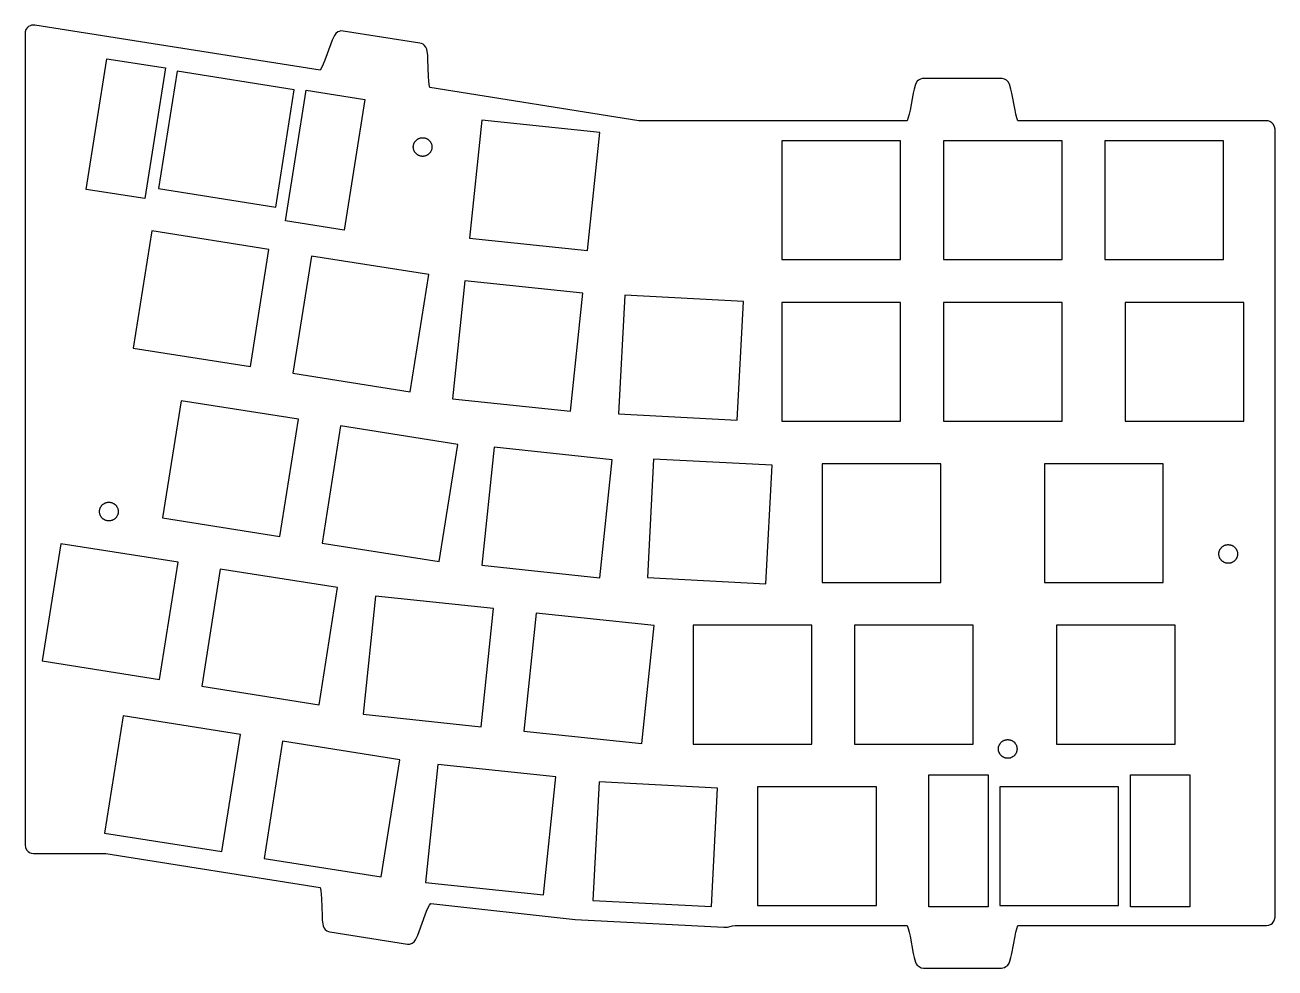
# Model space of a CAD drawing. Header units: millimetres. Extents: x 157 to 305, y -5 to 106.
import ezdxf

# ---------------------------------------------------------------- set-up
doc = ezdxf.new("R2010")
doc.units = ezdxf.units.MM
for name, color, linetype in [('PLATE_OUTLINE', 7, 'Continuous'), ('STAB_CLEARANCE', 1, 'Continuous'), ('STANDOFF_HOLES', 5, 'Continuous'), ('SWITCH_CUTOUTS', 3, 'Continuous')]:
    doc.layers.add(name, color=color, linetype=linetype)

msp = doc.modelspace()

# ---------------------------------------------------------------- linework, layer by layer
at = {"layer": 'PLATE_OUTLINE'}
msp.add_lwpolyline([(274.2, 95.09), (274.08, 95.44), (273.96, 95.88), (273.86, 96.34), (273.47, 98.37), (273.37, 98.84), (273.19, 99.42), (273.06, 99.68), (272.87, 99.88), (272.62, 100.02), (272.34, 100.09), (263.08, 100.09), (262.89, 100.08), (262.71, 100.02), (262.47, 99.88), (262.33, 99.75), (262.18, 99.51), (262.09, 99.27), (261.97, 98.84), (261.86, 98.37), (261.48, 96.34), (261.37, 95.88), (261.26, 95.47), (261.13, 95.1), (229.49, 95.1), (204.84, 99.01), (204.77, 99.36), (204.72, 99.82), (204.69, 100.29), (204.63, 102.35), (204.6, 102.83), (204.55, 103.28), (204.5, 103.53), (204.38, 103.79), (204.2, 104.01), (204.05, 104.12), (203.88, 104.2), (203.69, 104.25), (194.64, 105.68), (194.36, 105.69), (194.17, 105.64), (194, 105.57), (193.77, 105.4), (193.6, 105.17), (193.34, 104.62), (193.16, 104.17), (192.46, 102.23), (192.29, 101.79), (192.12, 101.4), (191.93, 101.05), (158.27, 106.38), (158.07, 106.39), (157.88, 106.37), (157.7, 106.31), (157.54, 106.21), (157.39, 106.09), (157.22, 105.85), (157.13, 105.58), (157.11, 105.39), (157.11, 9.67), (157.15, 9.38), (157.28, 9.11), (157.47, 8.89), (157.64, 8.78), (157.82, 8.71), (158.11, 8.67), (166.66, 8.66), (191.93, 4.65), (192, 4.29), (192.05, 3.83), (192.07, 3.36), (192.14, 1.3), (192.17, 0.82), (192.22, 0.38), (192.27, 0.12), (192.38, -0.14), (192.5, -0.29), (192.72, -0.47), (192.89, -0.55), (193.07, -0.59), (202.22, -2.04), (202.5, -2.02), (202.77, -1.92), (202.99, -1.75), (203.16, -1.52), (203.43, -0.97), (203.6, -0.52), (204.3, 1.42), (204.47, 1.86), (204.66, 2.28), (204.82, 2.56), (204.97, 2.78), (221.99, 0.88), (239.51, -0.03), (239.95, -0.01), (240.56, 0.14), (240.86, 0.16), (261.13, 0.16), (261.25, -0.18), (261.37, -0.63), (261.48, -1.09), (261.86, -3.11), (261.97, -3.59), (262.14, -4.17), (262.22, -4.34), (262.33, -4.5), (262.54, -4.68), (262.8, -4.8), (263.08, -4.84), (272.25, -4.84), (272.44, -4.82), (272.62, -4.77), (272.79, -4.68), (273, -4.5), (273.16, -4.26), (273.25, -4.02), (273.37, -3.59), (273.47, -3.11), (273.86, -1.09), (273.96, -0.63), (274.07, -0.22), (274.2, 0.16), (303.52, 0.16), (303.81, 0.2), (304.07, 0.33), (304.23, 0.45), (304.4, 0.69), (304.47, 0.87), (304.52, 1.16), (304.52, 94.09), (304.47, 94.38), (304.35, 94.65), (304.15, 94.86), (303.9, 95.01), (303.71, 95.07), (303.52, 95.09), (274.2, 95.09)], close=True, dxfattribs=at)
at = {"layer": 'STAB_CLEARANCE'}
for points in [[(171.23, 85.91), (164.32, 87), (166.76, 102.41), (173.67, 101.32), (171.23, 85.91)], [(194.75, 82.18), (187.84, 83.28), (190.28, 98.69), (197.19, 97.59), (194.75, 82.18)], [(263.68, 17.96), (270.68, 17.96), (270.68, 2.36), (263.68, 2.36), (263.68, 17.96)], [(287.49, 17.96), (294.49, 17.96), (294.49, 2.36), (287.49, 2.36), (287.49, 17.96)]]:
    msp.add_lwpolyline(points, close=True, dxfattribs=at)
at = {"layer": 'STANDOFF_HOLES'}
for points in [[(205.1, 92), (205.1, 91.95), (205.09, 91.89), (205.09, 91.84), (205.08, 91.79), (205.07, 91.73), (205.05, 91.68), (205.04, 91.63), (205.02, 91.58), (204.99, 91.53), (204.97, 91.48), (204.94, 91.43), (204.91, 91.39), (204.88, 91.34), (204.85, 91.3), (204.82, 91.26), (204.78, 91.22), (204.74, 91.18), (204.7, 91.15), (204.66, 91.12), (204.61, 91.09), (204.57, 91.06), (204.52, 91.03), (204.47, 91.01), (204.42, 90.98), (204.37, 90.96), (204.32, 90.95), (204.27, 90.93), (204.21, 90.92), (204.16, 90.91), (204.11, 90.91), (204.05, 90.9), (204, 90.9), (203.95, 90.9), (203.89, 90.91), (203.84, 90.91), (203.79, 90.92), (203.73, 90.93), (203.68, 90.95), (203.63, 90.96), (203.58, 90.98), (203.53, 91.01), (203.48, 91.03), (203.43, 91.06), (203.39, 91.09), (203.34, 91.12), (203.3, 91.15), (203.26, 91.18), (203.22, 91.22), (203.18, 91.26), (203.15, 91.3), (203.12, 91.34), (203.09, 91.39), (203.06, 91.43), (203.03, 91.48), (203.01, 91.53), (202.98, 91.58), (202.96, 91.63), (202.95, 91.68), (202.93, 91.73), (202.92, 91.79), (202.91, 91.84), (202.91, 91.89), (202.9, 91.95), (202.9, 92), (202.9, 92.05), (202.91, 92.11), (202.91, 92.16), (202.92, 92.21), (202.93, 92.27), (202.95, 92.32), (202.96, 92.37), (202.98, 92.42), (203.01, 92.47), (203.03, 92.52), (203.06, 92.57), (203.09, 92.61), (203.12, 92.66), (203.15, 92.7), (203.18, 92.74), (203.22, 92.78), (203.26, 92.82), (203.3, 92.85), (203.34, 92.88), (203.39, 92.91), (203.43, 92.94), (203.48, 92.97), (203.53, 92.99), (203.58, 93.02), (203.63, 93.04), (203.68, 93.05), (203.73, 93.07), (203.79, 93.08), (203.84, 93.09), (203.89, 93.09), (203.95, 93.1), (204, 93.1), (204.05, 93.1), (204.11, 93.09), (204.16, 93.09), (204.21, 93.08), (204.27, 93.07), (204.32, 93.05), (204.37, 93.04), (204.42, 93.02), (204.47, 92.99), (204.52, 92.97), (204.57, 92.94), (204.61, 92.91), (204.66, 92.88), (204.7, 92.85), (204.74, 92.82), (204.78, 92.78), (204.82, 92.74), (204.85, 92.7), (204.88, 92.66), (204.91, 92.61), (204.94, 92.57), (204.97, 92.52), (204.99, 92.47), (205.02, 92.42), (205.04, 92.37), (205.05, 92.32), (205.07, 92.27), (205.08, 92.21), (205.09, 92.16), (205.09, 92.11), (205.1, 92.05), (205.1, 92)], [(168.1, 49), (168.1, 48.95), (168.09, 48.89), (168.09, 48.84), (168.08, 48.79), (168.07, 48.73), (168.05, 48.68), (168.04, 48.63), (168.02, 48.58), (167.99, 48.53), (167.97, 48.48), (167.94, 48.43), (167.91, 48.39), (167.88, 48.34), (167.85, 48.3), (167.82, 48.26), (167.78, 48.22), (167.74, 48.18), (167.7, 48.15), (167.66, 48.12), (167.61, 48.09), (167.57, 48.06), (167.52, 48.03), (167.47, 48.01), (167.42, 47.98), (167.37, 47.96), (167.32, 47.95), (167.27, 47.93), (167.21, 47.92), (167.16, 47.91), (167.11, 47.91), (167.05, 47.9), (167, 47.9), (166.95, 47.9), (166.89, 47.91), (166.84, 47.91), (166.79, 47.92), (166.73, 47.93), (166.68, 47.95), (166.63, 47.96), (166.58, 47.98), (166.53, 48.01), (166.48, 48.03), (166.43, 48.06), (166.39, 48.09), (166.34, 48.12), (166.3, 48.15), (166.26, 48.18), (166.22, 48.22), (166.18, 48.26), (166.15, 48.3), (166.12, 48.34), (166.09, 48.39), (166.06, 48.43), (166.03, 48.48), (166.01, 48.53), (165.98, 48.58), (165.96, 48.63), (165.95, 48.68), (165.93, 48.73), (165.92, 48.79), (165.91, 48.84), (165.91, 48.89), (165.9, 48.95), (165.9, 49), (165.9, 49.05), (165.91, 49.11), (165.91, 49.16), (165.92, 49.21), (165.93, 49.27), (165.95, 49.32), (165.96, 49.37), (165.98, 49.42), (166.01, 49.47), (166.03, 49.52), (166.06, 49.57), (166.09, 49.61), (166.12, 49.66), (166.15, 49.7), (166.18, 49.74), (166.22, 49.78), (166.26, 49.82), (166.3, 49.85), (166.34, 49.88), (166.39, 49.91), (166.43, 49.94), (166.48, 49.97), (166.53, 49.99), (166.58, 50.02), (166.63, 50.04), (166.68, 50.05), (166.73, 50.07), (166.79, 50.08), (166.84, 50.09), (166.89, 50.09), (166.95, 50.1), (167, 50.1), (167.05, 50.1), (167.11, 50.09), (167.16, 50.09), (167.21, 50.08), (167.27, 50.07), (167.32, 50.05), (167.37, 50.04), (167.42, 50.02), (167.47, 49.99), (167.52, 49.97), (167.57, 49.94), (167.61, 49.91), (167.66, 49.88), (167.7, 49.85), (167.74, 49.82), (167.78, 49.78), (167.82, 49.74), (167.85, 49.7), (167.88, 49.66), (167.91, 49.61), (167.94, 49.57), (167.97, 49.52), (167.99, 49.47), (168.02, 49.42), (168.04, 49.37), (168.05, 49.32), (168.07, 49.27), (168.08, 49.21), (168.09, 49.16), (168.09, 49.11), (168.1, 49.05), (168.1, 49)], [(300.1, 44), (300.1, 43.95), (300.09, 43.89), (300.09, 43.84), (300.08, 43.79), (300.07, 43.73), (300.05, 43.68), (300.04, 43.63), (300.02, 43.58), (299.99, 43.53), (299.97, 43.48), (299.94, 43.43), (299.91, 43.39), (299.88, 43.34), (299.85, 43.3), (299.82, 43.26), (299.78, 43.22), (299.74, 43.18), (299.7, 43.15), (299.66, 43.12), (299.61, 43.09), (299.57, 43.06), (299.52, 43.03), (299.47, 43.01), (299.42, 42.98), (299.37, 42.96), (299.32, 42.95), (299.27, 42.93), (299.21, 42.92), (299.16, 42.91), (299.11, 42.91), (299.05, 42.9), (299, 42.9), (298.95, 42.9), (298.89, 42.91), (298.84, 42.91), (298.79, 42.92), (298.73, 42.93), (298.68, 42.95), (298.63, 42.96), (298.58, 42.98), (298.53, 43.01), (298.48, 43.03), (298.43, 43.06), (298.39, 43.09), (298.34, 43.12), (298.3, 43.15), (298.26, 43.18), (298.22, 43.22), (298.18, 43.26), (298.15, 43.3), (298.12, 43.34), (298.09, 43.39), (298.06, 43.43), (298.03, 43.48), (298.01, 43.53), (297.98, 43.58), (297.96, 43.63), (297.95, 43.68), (297.93, 43.73), (297.92, 43.79), (297.91, 43.84), (297.91, 43.89), (297.9, 43.95), (297.9, 44), (297.9, 44.05), (297.91, 44.11), (297.91, 44.16), (297.92, 44.21), (297.93, 44.27), (297.95, 44.32), (297.96, 44.37), (297.98, 44.42), (298.01, 44.47), (298.03, 44.52), (298.06, 44.57), (298.09, 44.61), (298.12, 44.66), (298.15, 44.7), (298.18, 44.74), (298.22, 44.78), (298.26, 44.82), (298.3, 44.85), (298.34, 44.88), (298.39, 44.91), (298.43, 44.94), (298.48, 44.97), (298.53, 44.99), (298.58, 45.02), (298.63, 45.04), (298.68, 45.05), (298.73, 45.07), (298.79, 45.08), (298.84, 45.09), (298.89, 45.09), (298.95, 45.1), (299, 45.1), (299.05, 45.1), (299.11, 45.09), (299.16, 45.09), (299.21, 45.08), (299.27, 45.07), (299.32, 45.05), (299.37, 45.04), (299.42, 45.02), (299.47, 44.99), (299.52, 44.97), (299.57, 44.94), (299.61, 44.91), (299.66, 44.88), (299.7, 44.85), (299.74, 44.82), (299.78, 44.78), (299.82, 44.74), (299.85, 44.7), (299.88, 44.66), (299.91, 44.61), (299.94, 44.57), (299.97, 44.52), (299.99, 44.47), (300.02, 44.42), (300.04, 44.37), (300.05, 44.32), (300.07, 44.27), (300.08, 44.21), (300.09, 44.16), (300.09, 44.11), (300.1, 44.05), (300.1, 44)], [(274.1, 21), (274.1, 20.95), (274.09, 20.89), (274.09, 20.84), (274.08, 20.79), (274.07, 20.73), (274.05, 20.68), (274.04, 20.63), (274.02, 20.58), (273.99, 20.53), (273.97, 20.48), (273.94, 20.43), (273.91, 20.39), (273.88, 20.34), (273.85, 20.3), (273.82, 20.26), (273.78, 20.22), (273.74, 20.18), (273.7, 20.15), (273.66, 20.12), (273.61, 20.09), (273.57, 20.06), (273.52, 20.03), (273.47, 20.01), (273.42, 19.98), (273.37, 19.96), (273.32, 19.95), (273.27, 19.93), (273.21, 19.92), (273.16, 19.91), (273.11, 19.91), (273.05, 19.9), (273, 19.9), (272.95, 19.9), (272.89, 19.91), (272.84, 19.91), (272.79, 19.92), (272.73, 19.93), (272.68, 19.95), (272.63, 19.96), (272.58, 19.98), (272.53, 20.01), (272.48, 20.03), (272.43, 20.06), (272.39, 20.09), (272.34, 20.12), (272.3, 20.15), (272.26, 20.18), (272.22, 20.22), (272.18, 20.26), (272.15, 20.3), (272.12, 20.34), (272.09, 20.39), (272.06, 20.43), (272.03, 20.48), (272.01, 20.53), (271.98, 20.58), (271.96, 20.63), (271.95, 20.68), (271.93, 20.73), (271.92, 20.79), (271.91, 20.84), (271.91, 20.89), (271.9, 20.95), (271.9, 21), (271.9, 21.05), (271.91, 21.11), (271.91, 21.16), (271.92, 21.21), (271.93, 21.27), (271.95, 21.32), (271.96, 21.37), (271.98, 21.42), (272.01, 21.47), (272.03, 21.52), (272.06, 21.57), (272.09, 21.61), (272.12, 21.66), (272.15, 21.7), (272.18, 21.74), (272.22, 21.78), (272.26, 21.82), (272.3, 21.85), (272.34, 21.88), (272.39, 21.91), (272.43, 21.94), (272.48, 21.97), (272.53, 21.99), (272.58, 22.02), (272.63, 22.04), (272.68, 22.05), (272.73, 22.07), (272.79, 22.08), (272.84, 22.09), (272.89, 22.09), (272.95, 22.1), (273, 22.1), (273.05, 22.1), (273.11, 22.09), (273.16, 22.09), (273.21, 22.08), (273.27, 22.07), (273.32, 22.05), (273.37, 22.04), (273.42, 22.02), (273.47, 21.99), (273.52, 21.97), (273.57, 21.94), (273.61, 21.91), (273.66, 21.88), (273.7, 21.85), (273.74, 21.82), (273.78, 21.78), (273.82, 21.74), (273.85, 21.7), (273.88, 21.66), (273.91, 21.61), (273.94, 21.57), (273.97, 21.52), (273.99, 21.47), (274.02, 21.42), (274.04, 21.37), (274.05, 21.32), (274.07, 21.27), (274.08, 21.21), (274.09, 21.16), (274.09, 21.11), (274.1, 21.05), (274.1, 21)]]:
    msp.add_lwpolyline(points, close=True, dxfattribs=at)
at = {"layer": 'SWITCH_CUTOUTS'}
for points in [[(186.67, 84.92), (188.86, 98.74), (175.04, 100.93), (172.85, 87.11), (186.67, 84.92)], [(223.44, 79.79), (224.9, 93.71), (210.98, 95.18), (209.52, 81.25), (223.44, 79.79)], [(260.37, 78.72), (260.37, 92.72), (246.37, 92.72), (246.37, 78.72), (260.37, 78.72)], [(279.42, 78.72), (279.42, 92.72), (265.42, 92.72), (265.42, 78.72), (279.42, 78.72)], [(298.46, 78.72), (298.46, 92.72), (284.46, 92.72), (284.46, 78.72), (298.46, 78.72)], [(183.69, 66.1), (185.88, 79.93), (172.06, 82.12), (169.87, 68.29), (183.69, 66.1)], [(202.53, 63.12), (204.72, 76.95), (190.9, 79.14), (188.71, 65.31), (202.53, 63.12)], [(221.45, 60.84), (222.91, 74.77), (208.99, 76.23), (207.53, 62.31), (221.45, 60.84)], [(241.09, 59.79), (241.83, 73.77), (227.85, 74.51), (227.11, 60.52), (241.09, 59.79)], [(260.37, 59.67), (260.37, 73.67), (246.37, 73.67), (246.37, 59.67), (260.37, 59.67)], [(279.42, 59.67), (279.42, 73.67), (265.42, 73.67), (265.42, 59.67), (279.42, 59.67)], [(300.85, 59.67), (300.85, 73.67), (286.85, 73.67), (286.85, 59.67), (300.85, 59.67)], [(187.17, 46.07), (189.36, 59.89), (175.53, 62.08), (173.34, 48.26), (187.17, 46.07)], [(205.97, 43.09), (208.16, 56.92), (194.33, 59.11), (192.14, 45.28), (205.97, 43.09)], [(224.89, 41.2), (226.35, 55.12), (212.43, 56.59), (210.97, 42.66), (224.89, 41.2)], [(244.49, 40.48), (245.22, 54.46), (231.24, 55.19), (230.51, 41.21), (244.49, 40.48)], [(265.13, 40.62), (265.13, 54.62), (251.13, 54.62), (251.13, 40.62), (265.13, 40.62)], [(291.32, 40.62), (291.32, 54.62), (277.32, 54.62), (277.32, 40.62), (291.32, 40.62)], [(172.97, 29.19), (175.16, 43.02), (161.33, 45.21), (159.14, 31.38), (172.97, 29.19)], [(191.78, 26.2), (193.97, 40.03), (180.14, 42.22), (177.95, 28.39), (191.78, 26.2)], [(210.91, 23.62), (212.37, 37.55), (198.45, 39.01), (196.98, 25.09), (210.91, 23.62)], [(229.85, 21.64), (231.31, 35.56), (217.39, 37.02), (215.93, 23.1), (229.85, 21.64)], [(249.89, 21.58), (249.89, 35.58), (235.89, 35.58), (235.89, 21.58), (249.89, 21.58)], [(268.94, 21.58), (268.94, 35.58), (254.94, 35.58), (254.94, 21.58), (268.94, 21.58)], [(292.75, 21.58), (292.75, 35.58), (278.75, 35.58), (278.75, 21.58), (292.75, 21.58)], [(180.33, 8.89), (182.52, 22.72), (168.69, 24.91), (166.5, 11.08), (180.33, 8.89)], [(199.13, 5.9), (201.32, 19.73), (187.49, 21.92), (185.3, 8.09), (199.13, 5.9)], [(218.26, 3.78), (219.72, 17.71), (205.8, 19.17), (204.34, 5.25), (218.26, 3.78)], [(238.05, 2.41), (238.78, 16.39), (224.8, 17.12), (224.07, 3.14), (238.05, 2.41)], [(257.51, 2.53), (257.51, 16.52), (243.51, 16.52), (243.51, 2.53), (257.51, 2.53)], [(286.08, 2.53), (286.08, 16.52), (272.08, 16.52), (272.08, 2.53), (286.08, 2.53)]]:
    msp.add_lwpolyline(points, close=True, dxfattribs=at)

doc.saveas('drawing.dxf')
